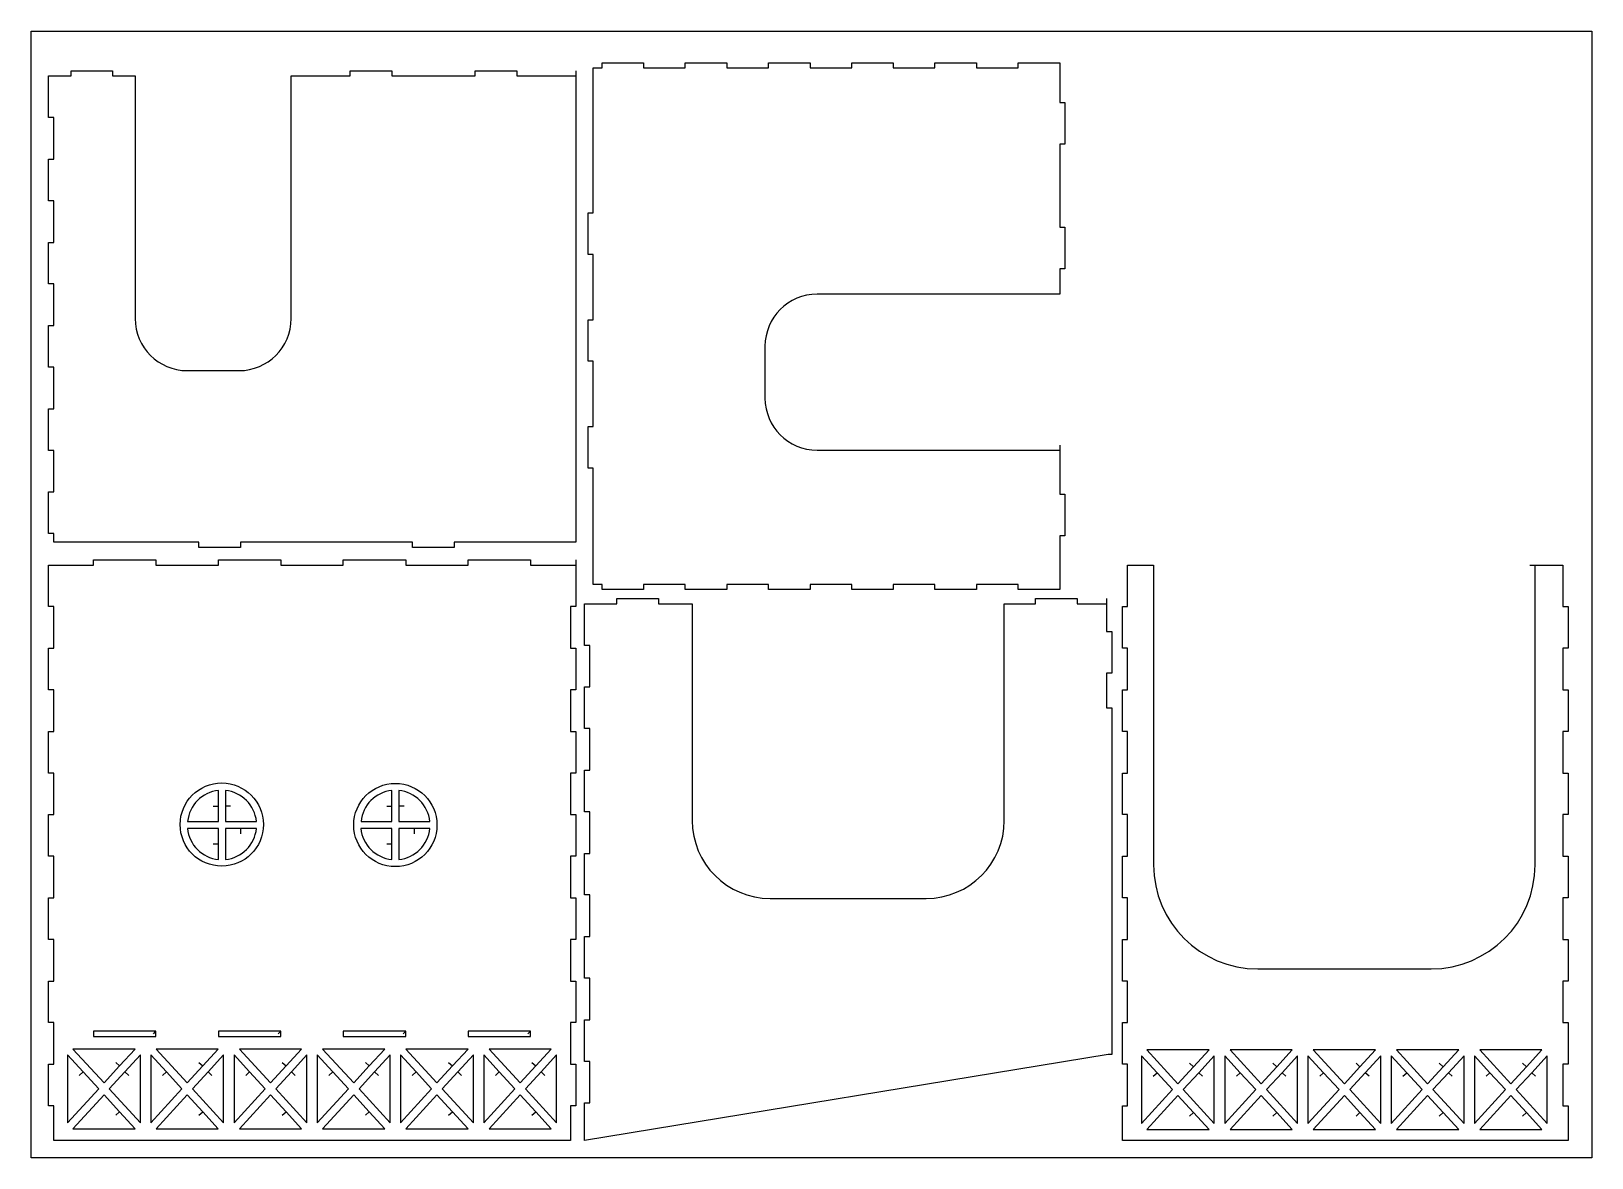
# Model space of a CAD drawing. Extents: x -5 to 895, y -5 to 645.
import ezdxf

# ---------------------------------------------------------------- set-up
doc = ezdxf.new("R2010")
doc.units = 0
doc.header["$MEASUREMENT"] = 0
for name, color, linetype in [('DEFAULT', 7, 'Continuous'), ('Layer1', 1, 'Continuous'), ('Layer2', 5, 'Continuous')]:
    doc.layers.add(name, color=color, linetype=linetype)

msp = doc.modelspace()

# ---------------------------------------------------------------- linework, layer by layer
at = {"layer": 'DEFAULT'}
for p, q in [((18.1426, 619.3536), (18.1426, 622.3536)), ((18.1426, 622.3536), (42.1426, 622.3536)), ((42.1426, 622.3536), (42.1426, 619.3536)), ((179.1426, 619.3536), (179.1426, 622.3536)), ((179.1426, 622.3536), (203.1426, 622.3536)), ((203.1426, 622.3536), (203.1426, 619.3536)), ((251.1426, 619.3536), (251.1426, 622.3536)), ((251.1426, 622.3536), (275.1426, 622.3536)), ((275.1426, 622.3536), (275.1426, 619.3536)), ((309.1778, 622.3536), (309.1778, 619.3536)), ((319.3534, 540.3727), (319.3534, 624.0013)), ((319.3534, 624.0013), (324.3534, 624.0013)), ((324.3534, 624.0013), (324.3534, 627.0013)), ((324.3534, 627.0013), (348.3534, 627.0013)), ((348.3534, 627.0013), (348.3534, 624.0013)), ((348.3534, 624.0013), (372.3534, 624.0013)), ((372.3534, 624.0013), (372.3534, 627.0013)), ((372.3534, 627.0013), (396.3534, 627.0013)), ((396.3534, 627.0013), (396.3534, 624.0013)), ((396.3534, 624.0013), (420.3534, 624.0013)), ((420.3534, 624.0013), (420.3534, 627.0013)), ((420.3534, 627.0013), (444.3534, 627.0013)), ((444.3534, 627.0013), (444.3534, 624.0013)), ((444.3534, 624.0013), (468.3534, 624.0013)), ((468.3534, 624.0013), (468.3534, 627.0013)), ((468.3534, 627.0013), (492.3534, 627.0013)), ((492.3534, 627.0013), (492.3534, 624.0013)), ((492.3534, 624.0013), (516.3534, 624.0013)), ((516.3534, 624.0013), (516.3534, 627.0013)), ((516.3534, 627.0013), (540.3534, 627.0013)), ((540.3534, 627.0013), (540.3534, 624.0013)), ((540.3534, 624.0013), (564.3534, 624.0013)), ((564.3534, 624.0013), (564.3534, 627.0013)), ((564.3534, 627.0013), (588.3534, 627.0013)), ((588.3534, 627.0013), (588.3534, 604.0365)), ((5.1778, 595.3536), (5.1778, 619.3536)), ((5.1778, 619.3536), (18.1426, 619.3536)), ((42.1426, 619.3536), (55.1074, 619.3536)), ((55.1074, 619.3536), (55.1074, 479.3535)), ((145.1074, 479.3535), (145.1074, 619.3536)), ((145.1074, 619.3536), (179.1426, 619.3536)), ((203.1426, 619.3536), (251.1426, 619.3536)), ((275.1426, 619.3536), (309.1778, 619.3536)), ((309.1778, 619.3536), (309.1778, 350.3536)), ((588.3534, 604.0365), (591.3534, 604.0365)), ((591.3534, 604.0365), (591.3534, 580.0365)), ((8.1778, 595.3536), (5.1778, 595.3536)), ((8.1778, 571.3536), (8.1778, 595.3536)), ((591.3534, 580.0365), (588.3534, 580.0365)), ((588.3534, 580.0365), (588.3534, 532.0365)), ((5.1778, 547.3536), (5.1778, 571.3536)), ((5.1778, 571.3536), (8.1778, 571.3536)), ((8.1778, 547.3536), (5.1778, 547.3536)), ((8.1778, 523.3536), (8.1778, 547.3536)), ((316.3534, 516.3727), (316.3534, 540.3727)), ((316.3534, 540.3727), (319.3534, 540.3727)), ((588.3534, 532.0365), (591.3534, 532.0365)), ((591.3534, 532.0365), (591.3534, 508.0365)), ((5.1778, 499.3536), (5.1778, 523.3536)), ((5.1778, 523.3536), (8.1778, 523.3536)), ((319.3534, 516.3727), (316.3534, 516.3727)), ((319.3534, 478.7046), (319.3534, 516.3727)), ((591.3534, 508.0365), (588.3534, 508.0365)), ((588.3534, 508.0365), (588.3534, 493.432)), ((8.1778, 499.3536), (5.1778, 499.3536)), ((8.1778, 475.3536), (8.1778, 499.3536)), ((588.3534, 493.432), (448.3534, 493.432)), ((316.3534, 454.7046), (316.3534, 478.7046)), ((316.3534, 478.7046), (319.3534, 478.7046)), ((5.1778, 451.3536), (5.1778, 475.3536)), ((5.1778, 475.3536), (8.1778, 475.3536)), ((418.3534, 463.432), (418.3534, 433.432)), ((8.1778, 451.3536), (5.1778, 451.3536)), ((8.1778, 427.3536), (8.1778, 451.3536)), ((319.3534, 454.7046), (316.3534, 454.7046)), ((319.3534, 417.0365), (319.3534, 454.7046)), ((85.1074, 449.3536), (115.1075, 449.3536)), ((5.1778, 403.3536), (5.1778, 427.3536)), ((5.1778, 427.3536), (8.1778, 427.3536)), ((316.3534, 393.0365), (316.3534, 417.0365)), ((316.3534, 417.0365), (319.3534, 417.0365)), ((588.3534, 406.432), (588.3534, 403.432)), ((8.1778, 403.3536), (5.1778, 403.3536)), ((8.1778, 379.3536), (8.1778, 403.3536)), ((448.3534, 403.432), (588.3534, 403.432)), ((588.3534, 403.432), (588.3534, 378.0365)), ((319.3534, 393.0365), (316.3534, 393.0365)), ((319.3534, 326.0013), (319.3534, 393.0365)), ((5.1778, 355.3536), (5.1778, 379.3536)), ((5.1778, 379.3536), (8.1778, 379.3536)), ((588.3534, 378.0365), (591.3534, 378.0365)), ((591.3534, 378.0365), (591.3534, 354.0365)), ((8.1778, 355.3536), (5.1778, 355.3536)), ((8.1778, 350.3536), (8.1778, 355.3536)), ((591.3534, 354.0365), (588.3534, 354.0365)), ((588.3534, 354.0365), (588.3534, 323.0013)), ((91.8065, 350.3536), (8.1778, 350.3536)), ((91.8065, 347.3536), (91.8065, 350.3536)), ((115.8065, 347.3536), (91.8065, 347.3536)), ((215.1426, 350.3536), (115.8065, 350.3536)), ((115.8065, 350.3536), (115.8065, 347.3536)), ((215.1426, 347.3536), (215.1426, 350.3536)), ((239.1426, 347.3536), (215.1426, 347.3536)), ((309.1778, 350.3536), (239.1426, 350.3536)), ((239.1426, 350.3536), (239.1426, 347.3536)), ((5.1778, 313.1779), (5.1778, 337.1779)), ((5.1778, 337.1779), (31.1426, 337.1779)), ((31.1426, 337.1779), (31.1426, 340.1779)), ((31.1426, 340.1779), (67.1426, 340.1779)), ((67.1426, 340.1779), (67.1426, 337.1779)), ((67.1426, 337.1779), (103.1426, 337.1779)), ((103.1426, 337.1779), (103.1426, 340.1779)), ((103.1426, 340.1779), (139.1426, 340.1779)), ((139.1426, 340.1779), (139.1426, 337.1779)), ((139.1426, 337.1779), (175.1426, 337.1779)), ((175.1426, 337.1779), (175.1426, 340.1779)), ((175.1426, 340.1779), (211.1426, 340.1779)), ((211.1426, 340.1779), (211.1426, 337.1779)), ((211.1426, 337.1779), (247.1426, 337.1779)), ((247.1426, 337.1779), (247.1426, 340.1779)), ((247.1426, 340.1779), (283.1426, 340.1779)), ((283.1426, 340.1779), (283.1426, 337.1779)), ((283.1426, 337.1779), (309.1778, 337.1779)), ((309.1778, 340.1779), (309.1778, 337.1779)), ((309.1778, 337.1779), (309.1778, 313.1779)), ((627.4816, 313.1779), (627.4816, 337.1779)), ((627.4816, 337.1779), (642.4816, 337.1779)), ((642.4816, 337.1779), (642.4816, 164.1778)), ((859.4816, 337.1779), (862.4816, 337.1779)), ((862.4816, 337.1779), (878.4816, 337.1779)), ((862.4816, 164.1778), (862.4816, 337.1779)), ((878.4816, 337.1779), (878.4816, 313.1779)), ((324.3534, 326.0013), (319.3534, 326.0013)), ((324.3534, 323.0013), (324.3534, 326.0013)), ((372.3534, 326.0013), (348.3534, 326.0013)), ((348.3534, 326.0013), (348.3534, 323.0013)), ((372.3534, 323.0013), (372.3534, 326.0013)), ((420.3534, 326.0013), (396.3534, 326.0013)), ((396.3534, 326.0013), (396.3534, 323.0013)), ((420.3534, 323.0013), (420.3534, 326.0013)), ((468.3534, 326.0013), (444.3534, 326.0013)), ((444.3534, 326.0013), (444.3534, 323.0013)), ((468.3534, 323.0013), (468.3534, 326.0013)), ((516.3534, 326.0013), (492.3534, 326.0013)), ((492.3534, 326.0013), (492.3534, 323.0013)), ((516.3534, 323.0013), (516.3534, 326.0013)), ((564.3534, 326.0013), (540.3534, 326.0013)), ((540.3534, 326.0013), (540.3534, 323.0013)), ((564.3534, 323.0013), (564.3534, 326.0013)), ((348.3534, 323.0013), (324.3534, 323.0013)), ((332.8555, 314.8235), (332.8555, 317.8235)), ((332.8555, 317.8235), (356.8555, 317.8235)), ((356.8555, 317.8235), (356.8555, 314.8235)), ((396.3534, 323.0013), (372.3534, 323.0013)), ((444.3534, 323.0013), (420.3534, 323.0013)), ((492.3534, 323.0013), (468.3534, 323.0013)), ((540.3534, 323.0013), (516.3534, 323.0013)), ((588.3534, 323.0013), (564.3534, 323.0013)), ((574.3555, 314.8235), (574.3555, 317.8235)), ((574.3555, 317.8235), (598.3555, 317.8235)), ((598.3555, 317.8235), (598.3555, 314.8235)), ((615.3555, 317.8235), (615.3555, 314.8235)), ((8.1778, 313.1779), (5.1778, 313.1779)), ((8.1778, 289.1779), (8.1778, 313.1779)), ((309.1778, 313.1779), (306.1778, 313.1779)), ((306.1778, 313.1779), (306.1778, 289.1779)), ((314.3555, 290.8235), (314.3555, 314.8235)), ((314.3555, 314.8235), (332.8555, 314.8235)), ((356.8555, 314.8235), (376.3555, 314.8235)), ((376.3555, 314.8235), (376.3555, 189.8235)), ((556.3555, 189.8235), (556.3555, 314.8235)), ((556.3555, 314.8235), (574.3555, 314.8235)), ((598.3555, 314.8235), (615.3555, 314.8235)), ((615.3555, 314.8235), (615.3555, 298.8235)), ((624.4816, 289.1779), (624.4816, 313.1779)), ((624.4816, 313.1779), (627.4816, 313.1779)), ((878.4816, 313.1779), (881.4816, 313.1779)), ((881.4816, 313.1779), (881.4816, 289.1779)), ((615.3555, 298.8235), (618.3555, 298.8235)), ((618.3555, 298.8235), (618.3555, 274.8235)), ((5.1778, 265.1779), (5.1778, 289.1779)), ((5.1778, 289.1779), (8.1778, 289.1779)), ((306.1778, 289.1779), (309.1778, 289.1779)), ((309.1778, 289.1779), (309.1778, 265.1779)), ((317.3555, 290.8235), (314.3555, 290.8235)), ((317.3555, 266.8235), (317.3555, 290.8235)), ((627.4816, 289.1779), (624.4816, 289.1779)), ((627.4816, 265.1779), (627.4816, 289.1779)), ((881.4816, 289.1779), (878.4816, 289.1779)), ((878.4816, 289.1779), (878.4816, 265.1779)), ((618.3555, 274.8235), (615.3555, 274.8235)), ((615.3555, 274.8235), (615.3555, 254.8235)), ((8.1778, 265.1779), (5.1778, 265.1779)), ((8.1778, 241.1779), (8.1778, 265.1779)), ((309.1778, 265.1779), (306.1778, 265.1779)), ((306.1778, 265.1779), (306.1778, 241.1779)), ((314.3555, 242.8235), (314.3555, 266.8235)), ((314.3555, 266.8235), (317.3555, 266.8235)), ((624.4816, 241.1779), (624.4816, 265.1779)), ((624.4816, 265.1779), (627.4816, 265.1779)), ((878.4816, 265.1779), (881.4816, 265.1779)), ((881.4816, 265.1779), (881.4816, 241.1779)), ((615.3555, 254.8235), (618.3555, 254.8235)), ((618.3555, 254.8235), (618.3555, 54.8235)), ((5.1778, 217.1779), (5.1778, 241.1779)), ((5.1778, 241.1779), (8.1778, 241.1779)), ((306.1778, 241.1779), (309.1778, 241.1779)), ((309.1778, 241.1779), (309.1778, 217.1779)), ((317.3555, 242.8235), (314.3555, 242.8235)), ((317.3555, 218.8235), (317.3555, 242.8235)), ((627.4816, 241.1779), (624.4816, 241.1779)), ((627.4816, 217.1779), (627.4816, 241.1779)), ((881.4816, 241.1779), (878.4816, 241.1779)), ((878.4816, 241.1779), (878.4816, 217.1779)), ((8.1778, 217.1779), (5.1778, 217.1779)), ((8.1778, 193.1779), (8.1778, 217.1779)), ((309.1778, 217.1779), (306.1778, 217.1779)), ((306.1778, 217.1779), (306.1778, 193.1779)), ((314.3555, 194.8235), (314.3555, 218.8235)), ((314.3555, 218.8235), (317.3555, 218.8235)), ((624.4816, 193.1779), (624.4816, 217.1779)), ((624.4816, 217.1779), (627.4816, 217.1779)), ((878.4816, 217.1779), (881.4816, 217.1779)), ((881.4816, 217.1779), (881.4816, 193.1779)), ((103.1778, 198.1287), (103.1778, 207.0796)), ((107.1778, 207.0775), (107.1778, 198.1276)), ((203.1778, 198.1288), (203.1778, 207.0797)), ((207.1778, 207.0776), (207.1778, 198.1277)), ((100.1778, 198.1287), (103.1778, 198.1287)), ((103.1778, 189.1778), (103.1778, 198.1287)), ((110.1778, 198.1276), (107.1778, 198.1276)), ((107.1778, 198.1276), (107.1778, 189.1778)), ((200.1778, 198.1288), (203.1778, 198.1288)), ((203.1778, 189.1779), (203.1778, 198.1288)), ((210.1778, 198.1277), (207.1778, 198.1277)), ((207.1778, 198.1277), (207.1778, 189.1779)), ((5.1778, 169.1779), (5.1778, 193.1779)), ((5.1778, 193.1779), (8.1778, 193.1779)), ((85.404, 189.1778), (103.1778, 189.1778)), ((107.1778, 189.1778), (125.0775, 189.1778)), ((185.404, 189.1779), (203.1778, 189.1779)), ((207.1778, 189.1779), (225.0775, 189.1779)), ((306.1778, 193.1779), (309.1778, 193.1779)), ((309.1778, 193.1779), (309.1778, 169.1779)), ((317.3555, 194.8235), (314.3555, 194.8235)), ((317.3555, 170.8235), (317.3555, 194.8235)), ((627.4816, 193.1779), (624.4816, 193.1779)), ((627.4816, 169.1779), (627.4816, 193.1779)), ((881.4816, 193.1779), (878.4816, 193.1779)), ((878.4816, 193.1779), (878.4816, 169.1779)), ((103.1778, 185.1778), (85.278, 185.1778)), ((103.1778, 176.2279), (103.1778, 185.1778)), ((116.1295, 185.1778), (107.1778, 185.1778)), ((107.1778, 185.1778), (107.1778, 167.278)), ((116.1295, 182.1778), (116.1295, 185.1778)), ((125.0813, 185.1778), (116.1295, 185.1778)), ((203.1778, 185.1778), (185.278, 185.1778)), ((203.1778, 176.2279), (203.1778, 185.1778)), ((216.1295, 185.1779), (207.1778, 185.1779)), ((207.1778, 185.1779), (207.1778, 167.2781)), ((216.1295, 182.1779), (216.1295, 185.1779)), ((225.0813, 185.1779), (216.1295, 185.1779)), ((100.1778, 176.2279), (103.1778, 176.2279)), ((103.1778, 167.278), (103.1778, 176.2279)), ((200.1778, 176.2279), (203.1778, 176.2279)), ((203.1778, 167.278), (203.1778, 176.228)), ((8.1778, 169.1779), (5.1778, 169.1779)), ((8.1778, 145.1779), (8.1778, 169.1779)), ((309.1778, 169.1779), (306.1778, 169.1779)), ((306.1778, 169.1779), (306.1778, 145.1779)), ((314.3555, 146.8235), (314.3555, 170.8235)), ((314.3555, 170.8235), (317.3555, 170.8235)), ((624.4816, 145.1779), (624.4816, 169.1779)), ((624.4816, 169.1779), (627.4816, 169.1779)), ((878.4816, 169.1779), (881.4816, 169.1779)), ((881.4816, 169.1779), (881.4816, 145.1779)), ((5.1778, 121.1779), (5.1778, 145.1779)), ((5.1778, 145.1779), (8.1778, 145.1779)), ((306.1778, 145.1779), (309.1778, 145.1779)), ((309.1778, 145.1779), (309.1778, 121.1779)), ((317.3555, 146.8235), (314.3555, 146.8235)), ((317.3555, 122.8235), (317.3555, 146.8235)), ((421.3555, 144.8235), (511.3556, 144.8235)), ((627.4816, 145.1779), (624.4816, 145.1779)), ((627.4816, 121.1779), (627.4816, 145.1779)), ((881.4816, 145.1779), (878.4816, 145.1779)), ((878.4816, 145.1779), (878.4816, 121.1779)), ((8.1778, 121.1779), (5.1778, 121.1779)), ((8.1778, 97.1779), (8.1778, 121.1779)), ((309.1778, 121.1779), (306.1778, 121.1779)), ((306.1778, 121.1779), (306.1778, 97.1779)), ((314.3555, 98.8235), (314.3555, 122.8235)), ((314.3555, 122.8235), (317.3555, 122.8235)), ((624.4816, 97.178), (624.4816, 121.1779)), ((624.4816, 121.1779), (627.4816, 121.1779)), ((878.4816, 121.1779), (881.4816, 121.1779)), ((881.4816, 121.1779), (881.4816, 97.178)), ((702.4814, 104.1779), (802.4816, 104.1779)), ((5.1778, 73.1779), (5.1778, 97.1779)), ((5.1778, 97.1779), (8.1778, 97.1779)), ((306.1778, 97.1779), (309.1778, 97.1779)), ((309.1778, 97.1779), (309.1778, 73.1779)), ((317.3555, 98.8235), (314.3555, 98.8235)), ((317.3555, 74.8235), (317.3555, 98.8235)), ((627.4816, 97.178), (624.4816, 97.178)), ((627.4816, 73.178), (627.4816, 97.178)), ((881.4816, 97.178), (878.4816, 97.178)), ((878.4816, 97.178), (878.4816, 73.178)), ((8.1778, 73.1779), (5.1778, 73.1779)), ((8.1778, 49.1779), (8.1778, 73.1779)), ((309.1778, 73.1779), (306.1778, 73.1779)), ((306.1778, 73.1779), (306.1778, 49.1779)), ((314.3555, 50.8235), (314.3555, 74.8235)), ((314.3555, 74.8235), (317.3555, 74.8235)), ((624.4816, 49.178), (624.4816, 73.178)), ((624.4816, 73.178), (627.4816, 73.178)), ((878.4816, 73.178), (881.4816, 73.178)), ((881.4816, 73.178), (881.4816, 49.178)), ((67.1426, 68.1778), (31.1426, 68.1778)), ((31.1426, 68.1778), (31.1426, 65.1778)), ((31.1426, 65.1778), (67.1426, 65.1778)), ((65.6426, 66.6778), (67.1426, 68.1778)), ((67.1426, 65.1778), (67.1426, 68.1778)), ((139.1426, 68.1778), (103.1426, 68.1778)), ((103.1426, 68.1778), (103.1426, 65.1778)), ((103.1426, 65.1778), (139.1426, 65.1778)), ((137.6426, 66.6778), (139.1426, 68.1778)), ((139.1426, 65.1778), (139.1426, 68.1778)), ((211.1426, 68.1778), (175.1426, 68.1778)), ((175.1426, 68.1778), (175.1426, 65.1778)), ((175.1426, 65.1778), (211.1426, 65.1778)), ((209.6426, 66.6778), (211.1426, 68.1778)), ((211.1426, 65.1778), (211.1426, 68.1778)), ((283.1426, 68.1778), (247.1426, 68.1778)), ((247.1426, 68.1778), (247.1426, 65.1778)), ((247.1426, 65.1778), (283.1426, 65.1778)), ((281.6426, 66.6778), (283.1426, 68.1778)), ((283.1426, 65.1778), (283.1426, 68.1778)), ((25.1214, 44.7103), (16.1562, 54.4905)), ((16.1562, 54.4905), (16.1562, 15.3698)), ((55.0865, 57.9301), (19.226, 57.9301)), ((19.226, 57.9301), (37.1562, 38.3698)), ((46.1214, 48.15), (55.0865, 57.9301)), ((58.1562, 54.4905), (49.1911, 44.7103)), ((58.1562, 15.3698), (58.1562, 54.4905)), ((73.1214, 44.7103), (64.1562, 54.4905)), ((64.1562, 54.4905), (64.1562, 15.3698)), ((103.0865, 57.9301), (67.226, 57.9301)), ((67.226, 57.9301), (85.1562, 38.3698)), ((94.1214, 48.15), (103.0865, 57.9301)), ((106.1562, 54.4905), (97.1911, 44.7103)), ((106.1562, 15.3698), (106.1562, 54.4905)), ((121.1214, 44.7103), (112.1562, 54.4905)), ((112.1562, 54.4905), (112.1562, 15.3698)), ((151.0865, 57.9301), (115.226, 57.9301)), ((115.226, 57.9301), (133.1562, 38.3698)), ((142.1214, 48.15), (151.0865, 57.9301)), ((154.1562, 54.4905), (145.1911, 44.7103)), ((154.1562, 15.3698), (154.1562, 54.4905)), ((169.1214, 44.7103), (160.1562, 54.4905)), ((160.1562, 54.4905), (160.1562, 15.3698)), ((199.0865, 57.9301), (163.226, 57.9301)), ((163.226, 57.9301), (181.1562, 38.3698)), ((190.1214, 48.15), (199.0865, 57.9301)), ((202.1562, 54.4905), (193.1911, 44.7103)), ((202.1562, 15.3698), (202.1562, 54.4905)), ((217.1214, 44.7103), (208.1562, 54.4905)), ((208.1562, 54.4905), (208.1562, 15.3698)), ((247.0865, 57.9301), (211.226, 57.9301)), ((211.226, 57.9301), (229.1562, 38.3698)), ((238.1214, 48.15), (247.0865, 57.9301)), ((250.1562, 54.4905), (241.1911, 44.7103)), ((250.1562, 15.3698), (250.1562, 54.4905)), ((265.1214, 44.7103), (256.1562, 54.4905)), ((256.1562, 54.4905), (256.1562, 15.3698)), ((295.0865, 57.9301), (259.226, 57.9301)), ((259.226, 57.9301), (277.1562, 38.3698)), ((286.1214, 48.15), (295.0865, 57.9301)), ((298.1562, 54.4905), (289.1911, 44.7103)), ((298.1562, 15.3698), (298.1562, 54.4905)), ((616.3555, 54.8235), (314.3555, 5.1525)), ((618.3555, 54.8235), (616.3555, 54.8235)), ((644.4467, 44.2735), (635.4816, 54.0537)), ((635.4816, 54.0537), (635.4816, 14.933)), ((674.4119, 57.4933), (638.5513, 57.4933)), ((638.5513, 57.4933), (656.4816, 37.933)), ((665.4467, 47.7132), (674.4119, 57.4933)), ((677.4816, 54.0537), (668.5164, 44.2735)), ((677.4816, 14.933), (677.4816, 54.0537)), ((692.4467, 44.2735), (683.4816, 54.0537)), ((683.4816, 54.0537), (683.4816, 14.933)), ((722.4119, 57.4933), (686.5513, 57.4933)), ((686.5513, 57.4933), (704.4816, 37.933)), ((713.4467, 47.7132), (722.4119, 57.4933)), ((725.4816, 54.0537), (716.5164, 44.2735)), ((725.4816, 14.933), (725.4816, 54.0537)), ((740.4467, 44.2735), (731.4816, 54.0537)), ((731.4816, 54.0537), (731.4816, 14.933)), ((770.4119, 57.4933), (734.5513, 57.4933)), ((734.5513, 57.4933), (752.4816, 37.933)), ((761.4467, 47.7132), (770.4119, 57.4933)), ((773.4816, 54.0537), (764.5164, 44.2735)), ((773.4816, 14.933), (773.4816, 54.0537)), ((788.4467, 44.2735), (779.4816, 54.0537)), ((779.4816, 54.0537), (779.4816, 14.933)), ((818.4119, 57.4933), (782.5513, 57.4933)), ((782.5513, 57.4933), (800.4816, 37.933)), ((809.4467, 47.7132), (818.4119, 57.4933)), ((821.4816, 54.0537), (812.5164, 44.2735)), ((821.4816, 14.933), (821.4816, 54.0537)), ((836.4467, 44.2735), (827.4816, 54.0537)), ((827.4816, 54.0537), (827.4816, 14.933)), ((866.4119, 57.4933), (830.5513, 57.4933)), ((830.5513, 57.4933), (848.4816, 37.933)), ((857.4467, 47.7132), (866.4119, 57.4933)), ((869.4816, 54.0538), (860.5164, 44.2735)), ((869.4816, 14.933), (869.4816, 54.0538)), ((5.1778, 25.1779), (5.1778, 49.1779)), ((5.1778, 49.1779), (8.1778, 49.1779)), ((37.1562, 38.3698), (46.1214, 48.15)), ((43.9099, 50.1772), (46.1214, 48.15)), ((85.1562, 38.3698), (94.1214, 48.15)), ((91.9099, 50.1772), (94.1214, 48.15)), ((133.1562, 38.3698), (142.1214, 48.15)), ((139.9099, 50.1772), (142.1214, 48.15)), ((181.1562, 38.3698), (190.1214, 48.15)), ((187.9099, 50.1772), (190.1214, 48.15)), ((229.1562, 38.3698), (238.1214, 48.15)), ((235.9099, 50.1772), (238.1214, 48.15)), ((277.1562, 38.3698), (286.1214, 48.15)), ((283.9099, 50.1772), (286.1214, 48.15)), ((306.1778, 49.1779), (309.1778, 49.1779)), ((309.1778, 49.1779), (309.1778, 25.1779)), ((317.3555, 50.8235), (314.3555, 50.8235)), ((317.3555, 26.8235), (317.3555, 50.8235)), ((627.4816, 49.178), (624.4816, 49.178)), ((627.4816, 25.178), (627.4816, 49.178)), ((656.4816, 37.933), (665.4467, 47.7132)), ((663.2352, 49.7403), (665.4467, 47.7132)), ((704.4816, 37.933), (713.4467, 47.7132)), ((711.2352, 49.7403), (713.4467, 47.7132)), ((752.4816, 37.933), (761.4467, 47.7132)), ((759.2352, 49.7403), (761.4467, 47.7132)), ((800.4816, 37.933), (809.4467, 47.7132)), ((807.2352, 49.7403), (809.4467, 47.7132)), ((848.4816, 37.933), (857.4467, 47.7133)), ((855.2352, 49.7403), (857.4467, 47.7132)), ((881.4816, 49.178), (878.4816, 49.178)), ((878.4816, 49.178), (878.4816, 25.178)), ((22.9099, 42.6831), (25.1214, 44.7103)), ((34.0865, 34.9301), (25.1214, 44.7103)), ((49.1911, 44.7103), (40.226, 34.9301)), ((51.4026, 42.6831), (49.1911, 44.7103)), ((70.9099, 42.6831), (73.1214, 44.7103)), ((82.0865, 34.9301), (73.1214, 44.7103)), ((97.1911, 44.7103), (88.226, 34.9301)), ((99.4026, 42.6831), (97.1911, 44.7103)), ((118.9099, 42.6831), (121.1214, 44.7103)), ((130.0865, 34.9301), (121.1214, 44.7103)), ((145.1911, 44.7103), (136.226, 34.9301)), ((147.4026, 42.6831), (145.1911, 44.7103)), ((166.9099, 42.6831), (169.1214, 44.7103)), ((178.0865, 34.9301), (169.1214, 44.7103)), ((193.1911, 44.7103), (184.226, 34.9301)), ((195.4026, 42.6831), (193.1911, 44.7103)), ((214.9099, 42.6831), (217.1214, 44.7103)), ((226.0865, 34.9301), (217.1214, 44.7103)), ((241.1911, 44.7103), (232.226, 34.9301)), ((243.4026, 42.6831), (241.1911, 44.7103)), ((262.9099, 42.6831), (265.1214, 44.7103)), ((274.0865, 34.9301), (265.1214, 44.7103)), ((289.1911, 44.7103), (280.226, 34.9301)), ((291.4026, 42.6831), (289.1911, 44.7103)), ((642.2352, 42.2463), (644.4467, 44.2735)), ((653.4119, 34.4933), (644.4467, 44.2735)), ((668.5164, 44.2735), (659.5513, 34.4933)), ((670.7278, 42.2463), (668.5164, 44.2735)), ((690.2352, 42.2463), (692.4467, 44.2735)), ((701.4119, 34.4933), (692.4467, 44.2735)), ((716.5164, 44.2735), (707.5513, 34.4933)), ((718.7278, 42.2463), (716.5164, 44.2735)), ((738.2352, 42.2463), (740.4467, 44.2735)), ((749.4119, 34.4933), (740.4467, 44.2735)), ((764.5164, 44.2735), (755.5513, 34.4933)), ((766.7278, 42.2463), (764.5164, 44.2735)), ((786.2352, 42.2463), (788.4467, 44.2735)), ((797.4119, 34.4933), (788.4467, 44.2735)), ((812.5164, 44.2735), (803.5513, 34.4933)), ((814.7278, 42.2463), (812.5164, 44.2735)), ((834.2352, 42.2463), (836.4467, 44.2735)), ((845.4119, 34.4933), (836.4467, 44.2735)), ((860.5164, 44.2735), (851.5513, 34.4933)), ((862.7278, 42.2464), (860.5164, 44.2735)), ((16.1562, 15.3698), (34.0865, 34.9301)), ((37.1562, 31.4905), (19.226, 11.9301)), ((46.1214, 21.7103), (37.1562, 31.4905)), ((40.226, 34.9301), (58.1562, 15.3698)), ((64.1562, 15.3698), (82.0865, 34.9301)), ((85.1562, 31.4905), (67.226, 11.9301)), ((94.1214, 21.7103), (85.1562, 31.4905)), ((88.226, 34.9301), (106.1562, 15.3698)), ((112.1562, 15.3698), (130.0865, 34.9301)), ((133.1562, 31.4905), (115.226, 11.9301)), ((142.1214, 21.7103), (133.1562, 31.4905)), ((136.226, 34.9301), (154.1562, 15.3698)), ((160.1562, 15.3698), (178.0865, 34.9301)), ((181.1562, 31.4905), (163.226, 11.9301)), ((190.1214, 21.7103), (181.1562, 31.4905)), ((184.226, 34.9301), (202.1562, 15.3698)), ((208.1562, 15.3698), (226.0865, 34.9301)), ((229.1562, 31.4905), (211.226, 11.9301)), ((238.1214, 21.7103), (229.1562, 31.4905)), ((232.226, 34.9301), (250.1562, 15.3698)), ((256.1562, 15.3698), (274.0865, 34.9301)), ((277.1562, 31.4905), (259.226, 11.9301)), ((286.1214, 21.7103), (277.1562, 31.4905)), ((280.226, 34.9301), (298.1562, 15.3698)), ((635.4816, 14.933), (653.4119, 34.4933)), ((656.4816, 31.0537), (638.5513, 11.4933)), ((665.4467, 21.2735), (656.4816, 31.0537)), ((659.5513, 34.4933), (677.4816, 14.933)), ((683.4816, 14.933), (701.4119, 34.4933)), ((704.4816, 31.0537), (686.5513, 11.4933)), ((713.4467, 21.2735), (704.4816, 31.0537)), ((707.5513, 34.4933), (725.4816, 14.933)), ((731.4816, 14.933), (749.4119, 34.4933)), ((752.4816, 31.0537), (734.5513, 11.4933)), ((761.4467, 21.2735), (752.4816, 31.0537)), ((755.5513, 34.4933), (773.4816, 14.933)), ((779.4816, 14.933), (797.4119, 34.4933)), ((800.4816, 31.0537), (782.5513, 11.4933)), ((809.4467, 21.2735), (800.4816, 31.0537)), ((803.5513, 34.4933), (821.4816, 14.933)), ((827.4816, 14.933), (845.4119, 34.4933)), ((848.4816, 31.0537), (830.5513, 11.4933)), ((857.4467, 21.2735), (848.4816, 31.0537)), ((851.5513, 34.4933), (869.4816, 14.933)), ((8.1778, 25.1779), (5.1778, 25.1779)), ((8.1778, 5.1779), (8.1778, 25.1779)), ((43.9099, 19.6831), (46.1214, 21.7103)), ((55.0865, 11.9301), (46.1214, 21.7103)), ((91.9099, 19.6831), (94.1214, 21.7103)), ((103.0865, 11.9301), (94.1214, 21.7103)), ((139.9099, 19.6831), (142.1214, 21.7103)), ((151.0865, 11.9301), (142.1214, 21.7103)), ((187.9099, 19.6831), (190.1214, 21.7103)), ((199.0865, 11.9301), (190.1214, 21.7103)), ((235.9099, 19.6831), (238.1214, 21.7103)), ((247.0865, 11.9301), (238.1214, 21.7103)), ((283.9099, 19.6831), (286.1214, 21.7103)), ((295.0865, 11.9301), (286.1214, 21.7103)), ((309.1778, 25.1779), (306.1778, 25.1779)), ((306.1778, 25.1779), (306.1778, 5.1779)), ((314.3555, 5.1525), (314.3555, 26.8235)), ((314.3555, 26.8235), (317.3555, 26.8235)), ((624.4816, 5.1779), (624.4816, 25.178)), ((624.4816, 25.178), (627.4816, 25.178)), ((663.2352, 19.2463), (665.4467, 21.2735)), ((674.4119, 11.4933), (665.4467, 21.2735)), ((711.2352, 19.2463), (713.4467, 21.2735)), ((722.4119, 11.4933), (713.4467, 21.2735)), ((759.2352, 19.2463), (761.4467, 21.2735)), ((770.4119, 11.4933), (761.4467, 21.2735)), ((807.2352, 19.2463), (809.4467, 21.2735)), ((818.4119, 11.4933), (809.4467, 21.2735)), ((855.2352, 19.2463), (857.4467, 21.2735)), ((866.4119, 11.4933), (857.4467, 21.2735)), ((878.4816, 25.178), (881.4816, 25.178)), ((881.4816, 25.178), (881.4816, 5.1779)), ((19.226, 11.9301), (55.0865, 11.9301)), ((67.226, 11.9301), (103.0865, 11.9301)), ((115.226, 11.9301), (151.0865, 11.9301)), ((163.226, 11.9301), (199.0865, 11.9301)), ((211.226, 11.9301), (247.0865, 11.9301)), ((259.226, 11.9301), (295.0865, 11.9301)), ((638.5513, 11.4933), (674.4119, 11.4933)), ((686.5513, 11.4933), (722.4119, 11.4933)), ((734.5513, 11.4933), (770.4119, 11.4933)), ((782.5513, 11.4933), (818.4119, 11.4933)), ((830.5513, 11.4933), (866.4119, 11.4933)), ((306.1778, 5.1779), (8.1778, 5.1779)), ((881.4816, 5.1779), (624.4816, 5.1779))]:
    msp.add_line(p, q, dxfattribs=at)
for centre, radius, start, end in [((448.3534, 463.432), 30, 90, 180), ((85.1074, 479.3535), 30, 180, 270), ((115.1075, 479.3535), 29.9999, 270, 0), ((448.3534, 433.432), 30, 180, 270), ((105.0643, 187.4323), 19.7377, 95.4846231, 174.926417), ((105.1778, 187.1778), 19.9999, 5.7391855, 84.2608167), ((205.0643, 187.4324), 19.7377, 95.4846451, 174.926419), ((205.1778, 187.1779), 20, 5.7391833, 84.2608167), ((421.3555, 189.8235), 45, 180, 270), ((511.3556, 189.8235), 45, 270, 0), ((105.1777, 187.1777), 19.9999, 185.738881, 264.2611168), ((105.1739, 187.1859), 20.0084, 275.7479712, 354.2401963), ((205.1777, 187.1777), 19.9999, 185.7388788, 264.2610733), ((205.1739, 187.1859), 20.0084, 275.7479929, 354.2401985), ((702.4814, 164.1778), 59.9999, 180, 270), ((802.4816, 164.1778), 59.9999, 270, 0)]:
    msp.add_arc(centre, radius, start, end, dxfattribs=at)
at = {"layer": 'Layer1'}
for centre in [(105.0643, 187.4323), (205.1778, 187.1779)]:
    msp.add_circle(centre, 24, dxfattribs=at)
at = {"layer": 'Layer2'}
msp.add_lwpolyline([(-4.8222, 645.1626), (895.1671, 645.1779), (895.1671, -4.8221), (-4.8222, -4.8221)], close=True, dxfattribs=at)

doc.saveas('drawing.dxf')
